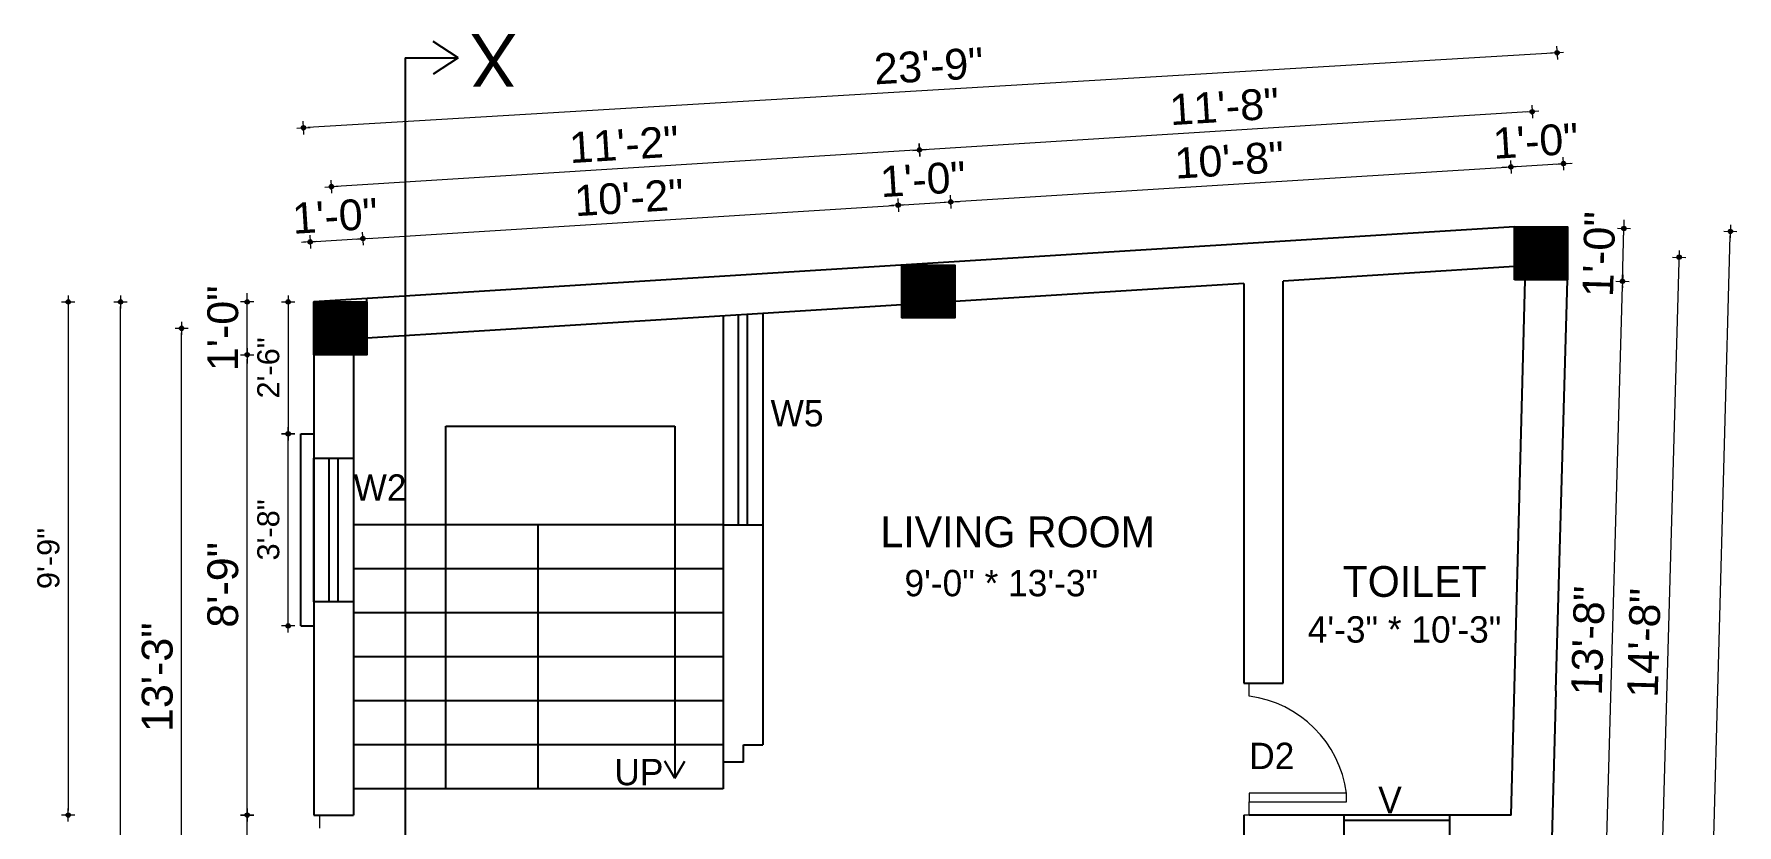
# Model space of a CAD drawing. Header units: inches. Extents: x 10143 to 33197, y -150 to 3760.
# Drawn here: x 21305.3 to 21692.2, y 1757.2 to 1937 of the extents above; entities that cross this region are included whole.
import ezdxf
from ezdxf.enums import TextEntityAlignment as Align

# ---------------------------------------------------------------- set-up
doc = ezdxf.new("R2010")
doc.units = ezdxf.units.IN
doc.header["$LTSCALE"] = 0.5
doc.header["$MEASUREMENT"] = 0
doc.header["$PDMODE"] = 66
for name, color, linetype, lineweight in [('0.13', 2, 'Continuous', 13), ('DW TEXT', 92, 'Continuous', 15), ('ELEVATION', 85, 'Continuous', 9), ('hatch', 9, 'Continuous', 0), ('Toilet', 7, 'Continuous', 25)]:
    doc.layers.add(name, color=color, linetype=linetype, lineweight=lineweight)
doc.styles.add('CEN', font='GOTHIC.TTF')
doc.styles.get("Standard").update_dxf_attribs({"font": 'arial.ttf'})
doc.dimstyles.new('S8', dxfattribs={"dimtxt": 5, "dimasz": 1, "dimexe": 6, "dimexo": 18, "dimgap": 1.9375, "dimtad": 1, "dimdec": 0, "dimzin": 3, "dimdsep": 46, "dimlunit": 4, "dimtxsty": 'Standard', "dimblk": 'dot 2', "dimcen": 12, "dimse1": 1, "dimse2": 1, "dimclrd": 1, "dimclre": 1, "dimclrt": 256, "dimadec": 0, "dimazin": 0, "dimtfac": 0.75, "dimtdec": 0, "dimtix": 1, "dimtmove": 1, "dimatfit": 3, "dimldrblk": 'DOT', "dimfxl": 1, "dimtolj": 1, "dimtzin": 0, "dimlwd": 9, "dimlwe": 9, "dimarcsym": 0})
pattern_1 = [(135, (21627.70309, -1856.22724), (-0.0883883476, -0.0883883476), [])]

# ---------------------------------------------------------------- blocks, each defined once
blk = doc.blocks.new('dot1')
at = {"layer": 'hatch'}
h = blk.add_hatch(color=256, dxfattribs=at)
edge = h.paths.add_edge_path()
edge.add_arc((0, 0), 1, 0, 360)
for p, q in [((3, 0), (-3, 0)), ((0, 3), (0, -3))]:
    blk.add_line(p, q, dxfattribs=at)
blk.add_circle((0, 0), 1, dxfattribs=at)
blk = doc.blocks.new('dot 2')
at = {"layer": 'hatch', "xscale": 0.5, "yscale": 0.5, "zscale": 0.5}
blk.add_blockref('dot1', (0, 0), dxfattribs=at)
blk = doc.blocks.new('*D1462')
at = {"layer": 'Defpoints', "color": 0, "transparency": 16777216}
for p in [(21353.69, 1759.41), (21368.85, 1759.41), (21368.85, 1717.41)]:
    blk.add_point(p, dxfattribs=at)
at = {"layer": 'Toilet', "color": 1, "lineweight": 9, "transparency": 16777216}
blk.add_line((21353.69, 1718.41), (21353.69, 1758.41), dxfattribs=at)
for p, rotation in [((21353.69, 1759.41), 90), ((21353.69, 1717.41), 270)]:
    blk.add_blockref('dot 2', p, dxfattribs=dict(at, rotation=rotation))
at = {"layer": 'Toilet', "transparency": 16777216, "insert": (21348.17, 1738.41), "char_height": 7, "attachment_point": 5, "rotation": 90}
blk.add_mtext('\\A1;3\'-6"', dxfattribs=at)
blk = doc.blocks.new('_Dot')
at = {"color": 0, "linetype": 'ByBlock', "lineweight": -2}
blk.add_line((-0.5, 0), (-1, 0), dxfattribs=at)
at = {"color": 0, "linetype": 'ByBlock', "const_width": 0.5}
blk.add_lwpolyline([(-0.25, 0, 1), (0.25, 0, 1)], format="xyb", close=True, dxfattribs=at)
blk = doc.blocks.new('*D1463')
at = {"layer": 'Defpoints', "color": 0, "transparency": 16777216}
for p in [(21353.69, 1864.09), (21368.85, 1864.09), (21368.85, 1759.41)]:
    blk.add_point(p, dxfattribs=at)
at = {"layer": 'Toilet', "color": 1, "lineweight": 9, "transparency": 16777216}
blk.add_line((21353.69, 1760.41), (21353.69, 1863.09), dxfattribs=at)
for p, rotation in [((21353.69, 1864.09), 90), ((21353.69, 1759.41), 270)]:
    blk.add_blockref('dot 2', p, dxfattribs=dict(at, rotation=rotation))
at = {"layer": 'Toilet', "transparency": 16777216, "insert": (21348.18, 1811.75), "char_height": 7, "attachment_point": 5, "rotation": 90}
blk.add_mtext('\\A1;8\'-9"', dxfattribs=at)
blk = doc.blocks.new('*D1464')
at = {"layer": 'Defpoints', "color": 0, "transparency": 16777216}
for p in [(21353.69, 1876.09), (21368.85, 1876.09), (21368.85, 1864.09)]:
    blk.add_point(p, dxfattribs=at)
at = {"layer": 'Toilet', "color": 1, "lineweight": 9, "transparency": 16777216}
for p, q in [((21353.69, 1877.09), (21353.69, 1878.09)), ((21353.69, 1864.09), (21353.69, 1876.09)), ((21353.69, 1863.09), (21353.69, 1862.09))]:
    blk.add_line(p, q, dxfattribs=at)
for p, rotation in [((21353.69, 1876.09), 270), ((21353.69, 1864.09), 90)]:
    blk.add_blockref('dot 2', p, dxfattribs=dict(at, rotation=rotation))
at = {"layer": 'Toilet', "transparency": 16777216, "insert": (21348.18, 1870.09), "char_height": 7, "attachment_point": 5, "rotation": 90}
blk.add_mtext('\\A1;1\'-0"', dxfattribs=at)
blk = doc.blocks.new('*D1466')
at = {"layer": 'Defpoints', "color": 0, "transparency": 16777216}
for p in [(21338.79, 1870.09), (21374.85, 1870.09), (21374.85, 1711.41)]:
    blk.add_point(p, dxfattribs=at)
at = {"layer": 'Toilet', "color": 1, "lineweight": 9, "transparency": 16777216}
blk.add_line((21338.79, 1712.41), (21338.79, 1869.09), dxfattribs=at)
for p, rotation in [((21338.79, 1870.09), 90), ((21338.79, 1711.41), 270)]:
    blk.add_blockref('dot 2', p, dxfattribs=dict(at, rotation=rotation))
at = {"layer": 'Toilet', "transparency": 16777216, "insert": (21333.28, 1790.75), "char_height": 7, "attachment_point": 5, "rotation": 90}
blk.add_mtext('\\A1;13\'-3"', dxfattribs=at)
blk = doc.blocks.new('*D1477')
at = {"layer": 'Defpoints', "color": 0, "transparency": 16777216}
for p in [(21647.73, 1887.14), (21679.11, 1886.26), (21642.8, 1711.41)]:
    blk.add_point(p, dxfattribs=at)
at = {"layer": 'Toilet', "color": 1, "lineweight": 9, "transparency": 16777216}
blk.add_line((21674.21, 1711.53), (21679.08, 1885.26), dxfattribs=at)
for p, rotation in [((21679.11, 1886.26), 88.3940478382136), ((21674.18, 1710.53), 268.3940478382136)]:
    blk.add_blockref('dot 2', p, dxfattribs=dict(at, rotation=rotation))
at = {"layer": 'Toilet', "transparency": 16777216, "insert": (21671.14, 1798.55), "char_height": 7, "attachment_point": 5, "rotation": 88.394}
blk.add_mtext('\\A1;14\'-8"', dxfattribs=at)
blk = doc.blocks.new('*D1480')
at = {"layer": 'Defpoints', "color": 0, "transparency": 16777216}
for p in [(21653.73, 1881.14), (21666.24, 1880.79), (21648.8, 1717.41)]:
    blk.add_point(p, dxfattribs=at)
at = {"layer": 'Toilet', "color": 1, "lineweight": 9, "transparency": 16777216}
blk.add_line((21661.68, 1718.05), (21666.21, 1879.79), dxfattribs=at)
for p, rotation in [((21666.24, 1880.79), 88.3940478382136), ((21661.65, 1717.05), 268.3940478382136)]:
    blk.add_blockref('dot 2', p, dxfattribs=dict(at, rotation=rotation))
at = {"layer": 'Toilet', "transparency": 16777216, "insert": (21658.43, 1799.07), "char_height": 7, "attachment_point": 5, "rotation": 88.394}
blk.add_mtext('\\A1;13\'-8"', dxfattribs=at)
blk = doc.blocks.new('*D1481')
at = {"layer": 'Defpoints', "color": 0, "transparency": 16777216}
for p in [(21653.73, 1893.14), (21666.57, 1892.78), (21653.73, 1881.14)]:
    blk.add_point(p, dxfattribs=at)
at = {"layer": 'Toilet', "color": 1, "lineweight": 9, "transparency": 16777216}
for p, q in [((21666.24, 1880.79), (21666.57, 1892.78)), ((21666.6, 1893.78), (21666.63, 1894.78)), ((21666.21, 1879.79), (21666.18, 1878.79))]:
    blk.add_line(p, q, dxfattribs=at)
for p, rotation in [((21666.57, 1892.78), 268.3940478382136), ((21666.24, 1880.79), 88.39404783821358)]:
    blk.add_blockref('dot 2', p, dxfattribs=dict(at, rotation=rotation))
at = {"layer": 'Toilet', "transparency": 16777216, "insert": (21660.9, 1886.94), "char_height": 7, "attachment_point": 5, "rotation": 88.394}
blk.add_mtext('\\A1;1\'-0"', dxfattribs=at)
blk = doc.blocks.new('*D1482')
at = {"layer": 'Defpoints', "color": 0, "transparency": 16777216}
for p in [(21653.73, 1893.14), (21690.75, 1892.14), (21644.75, 1561.05)]:
    blk.add_point(p, dxfattribs=at)
at = {"layer": 'Toilet', "color": 1, "lineweight": 9, "transparency": 16777216}
blk.add_line((21681.8, 1561.04), (21690.72, 1891.14), dxfattribs=at)
for p, rotation in [((21690.75, 1892.14), 88.45204859075596), ((21681.77, 1560.04), 268.452048590756)]:
    blk.add_blockref('dot 2', p, dxfattribs=dict(at, rotation=rotation))
at = {"layer": 'Toilet', "transparency": 16777216, "insert": (21680.75, 1726.24), "char_height": 7, "attachment_point": 5, "rotation": 88.452}
blk.add_mtext('\\A1;27\'-8"', dxfattribs=at)
blk = doc.blocks.new('*D1483')
at = {"layer": 'Defpoints', "color": 0, "transparency": 16777216}
for p in [(21380, 1890.49), (21368.85, 1876.09), (21380.85, 1876.84)]:
    blk.add_point(p, dxfattribs=at)
at = {"layer": 'Toilet', "color": 1, "lineweight": 9, "transparency": 16777216}
for p, q in [((21367, 1889.68), (21366, 1889.62)), ((21368, 1889.74), (21380, 1890.49)), ((21381, 1890.55), (21382, 1890.61))]:
    blk.add_line(p, q, dxfattribs=at)
for p, rotation in [((21368, 1889.74), 3.575827605927389), ((21380, 1890.49), 183.5758276059273)]:
    blk.add_blockref('dot 2', p, dxfattribs=dict(at, rotation=rotation))
at = {"layer": 'Toilet', "transparency": 16777216, "insert": (21373.66, 1895.62), "char_height": 7, "attachment_point": 5, "rotation": 3.5758}
blk.add_mtext('\\A1;1\'-0"', dxfattribs=at)
blk = doc.blocks.new('*D1484')
at = {"layer": 'Defpoints', "color": 0, "transparency": 16777216}
for p in [(21501.62, 1898.09), (21502.48, 1884.44), (21380.85, 1876.84)]:
    blk.add_point(p, dxfattribs=at)
at = {"layer": 'Toilet', "color": 1, "lineweight": 9, "transparency": 16777216}
blk.add_line((21381, 1890.55), (21500.62, 1898.03), dxfattribs=at)
for p, rotation in [((21501.62, 1898.09), 3.575827605925177), ((21380, 1890.49), 183.5758276059252)]:
    blk.add_blockref('dot 2', p, dxfattribs=dict(at, rotation=rotation))
at = {"layer": 'Toilet', "transparency": 16777216, "insert": (21440.47, 1899.79), "char_height": 7, "attachment_point": 5, "rotation": 3.5758}
blk.add_mtext('\\A1;10\'-2"', dxfattribs=at)
blk = doc.blocks.new('*D1485')
at = {"layer": 'Defpoints', "color": 0, "transparency": 16777216}
for p in [(21513.58, 1898.84), (21502.48, 1884.44), (21514.48, 1884.44)]:
    blk.add_point(p, dxfattribs=at)
at = {"layer": 'Toilet', "color": 1, "lineweight": 9, "transparency": 16777216}
for p, q in [((21500.62, 1898.03), (21499.63, 1897.97)), ((21501.62, 1898.09), (21513.58, 1898.84)), ((21514.57, 1898.9), (21515.57, 1898.96))]:
    blk.add_line(p, q, dxfattribs=at)
for p, rotation in [((21513.58, 1898.84), 183.5758276059252), ((21501.62, 1898.09), 3.575827605925151)]:
    blk.add_blockref('dot 2', p, dxfattribs=dict(at, rotation=rotation))
at = {"layer": 'Toilet', "transparency": 16777216, "insert": (21507.26, 1903.96), "char_height": 7, "attachment_point": 5, "rotation": 3.5758}
blk.add_mtext('\\A1;1\'-0"', dxfattribs=at)
blk = doc.blocks.new('*D1486')
at = {"layer": 'Defpoints', "color": 0, "transparency": 16777216}
for p in [(21640.88, 1906.79), (21641.73, 1893.14), (21514.48, 1884.44)]:
    blk.add_point(p, dxfattribs=at)
at = {"layer": 'Toilet', "color": 1, "lineweight": 9, "transparency": 16777216}
blk.add_line((21514.57, 1898.9), (21639.88, 1906.73), dxfattribs=at)
for p, rotation in [((21640.88, 1906.79), 3.575827605925177), ((21513.58, 1898.84), 183.5758276059252)]:
    blk.add_blockref('dot 2', p, dxfattribs=dict(at, rotation=rotation))
at = {"layer": 'Toilet', "transparency": 16777216, "insert": (21576.88, 1908.32), "char_height": 7, "attachment_point": 5, "rotation": 3.5758}
blk.add_mtext('\\A1;10\'-8"', dxfattribs=at)
blk = doc.blocks.new('*D1487')
at = {"layer": 'Defpoints', "color": 0, "transparency": 16777216}
for p in [(21652.83, 1907.54), (21641.73, 1893.14), (21653.73, 1893.14)]:
    blk.add_point(p, dxfattribs=at)
at = {"layer": 'Toilet', "color": 1, "lineweight": 9, "transparency": 16777216}
for p, q in [((21639.88, 1906.73), (21638.88, 1906.67)), ((21640.88, 1906.79), (21652.83, 1907.54)), ((21653.83, 1907.6), (21654.83, 1907.66))]:
    blk.add_line(p, q, dxfattribs=at)
for p, rotation in [((21640.88, 1906.79), 3.575827605925151), ((21652.83, 1907.54), 183.5758276059252)]:
    blk.add_blockref('dot 2', p, dxfattribs=dict(at, rotation=rotation))
at = {"layer": 'Toilet', "transparency": 16777216, "insert": (21646.51, 1912.67), "char_height": 7, "attachment_point": 5, "rotation": 3.5758}
blk.add_mtext('\\A1;1\'-0"', dxfattribs=at)
blk = doc.blocks.new('*D1488')
at = {"layer": 'Defpoints', "color": 0, "transparency": 16777216}
for p in [(21506.46, 1910.65), (21647.73, 1887.14), (21508.48, 1878.44)]:
    blk.add_point(p, dxfattribs=at)
at = {"layer": 'Toilet', "color": 1, "lineweight": 9, "transparency": 16777216}
blk.add_line((21644.72, 1919.29), (21507.46, 1910.71), dxfattribs=at)
for p, rotation in [((21645.72, 1919.35), 3.575843646370442), ((21506.46, 1910.65), 183.5758436463704)]:
    blk.add_blockref('dot 2', p, dxfattribs=dict(at, rotation=rotation))
at = {"layer": 'Toilet', "transparency": 16777216, "insert": (21575.75, 1920.5), "char_height": 7, "attachment_point": 5, "rotation": 3.5758}
blk.add_mtext('\\A1;11\'-8"', dxfattribs=at)
blk = doc.blocks.new('*D1489')
at = {"layer": 'Defpoints', "color": 0, "transparency": 16777216}
for p in [(21372.84, 1902.3), (21508.48, 1878.44), (21374.85, 1870.09)]:
    blk.add_point(p, dxfattribs=at)
at = {"layer": 'Toilet', "color": 1, "lineweight": 9, "transparency": 16777216}
blk.add_line((21505.46, 1910.59), (21373.84, 1902.36), dxfattribs=at)
for p, rotation in [((21506.46, 1910.65), 3.575843646351178), ((21372.84, 1902.3), 183.5758436463512)]:
    blk.add_blockref('dot 2', p, dxfattribs=dict(at, rotation=rotation))
at = {"layer": 'Toilet', "transparency": 16777216, "insert": (21439.31, 1911.92), "char_height": 7, "attachment_point": 5, "rotation": 3.5758}
blk.add_mtext('\\A1;11\'-2"', dxfattribs=at)
blk = doc.blocks.new('*D1490')
at = {"layer": 'Defpoints', "color": 0, "transparency": 16777216}
for p in [(21366.48, 1915.7), (21653.73, 1893.14), (21368.85, 1876.09)]:
    blk.add_point(p, dxfattribs=at)
at = {"layer": 'Toilet', "color": 1, "lineweight": 9, "transparency": 16777216}
blk.add_line((21650.36, 1932.69), (21367.48, 1915.76), dxfattribs=at)
for p, rotation in [((21651.36, 1932.75), 3.425574687814992), ((21366.48, 1915.7), 183.425574687815)]:
    blk.add_blockref('dot 2', p, dxfattribs=dict(at, rotation=rotation))
at = {"layer": 'Toilet', "transparency": 16777216, "insert": (21508.59, 1929.73), "char_height": 7, "attachment_point": 5, "rotation": 3.4256}
blk.add_mtext('\\A1;23\'-9"', dxfattribs=at)
blk = doc.blocks.new('*D1569')
at = {"layer": 'Defpoints', "color": 0, "transparency": 16777216}
for p in [(21368.85, 1876.09), (21363, 1846.09), (21368.85, 1846.09)]:
    blk.add_point(p, dxfattribs=at)
at = {"layer": 'Toilet', "color": 1, "lineweight": 9, "transparency": 16777216}
blk.add_line((21363, 1875.09), (21363, 1847.09), dxfattribs=at)
for p, rotation in [((21363, 1876.09), 90), ((21363, 1846.09), 270)]:
    blk.add_blockref('dot 2', p, dxfattribs=dict(at, rotation=rotation))
at = {"layer": 'Toilet', "transparency": 16777216, "insert": (21358.51, 1861.09), "char_height": 5, "attachment_point": 5, "rotation": 90}
blk.add_mtext('\\A1;2\'-6"', dxfattribs=at)
blk = doc.blocks.new('*D1570')
at = {"layer": 'Defpoints', "color": 0, "transparency": 16777216}
for p in [(21363, 1846.09), (21365.85, 1846.09), (21365.85, 1802.41)]:
    blk.add_point(p, dxfattribs=at)
at = {"layer": 'Toilet', "color": 1, "lineweight": 9, "transparency": 16777216}
blk.add_line((21363, 1803.41), (21363, 1845.09), dxfattribs=at)
for p, rotation in [((21363, 1846.09), 90), ((21363, 1802.41), 270)]:
    blk.add_blockref('dot 2', p, dxfattribs=dict(at, rotation=rotation))
at = {"layer": 'Toilet', "transparency": 16777216, "insert": (21358.51, 1824.25), "char_height": 5, "attachment_point": 5, "rotation": 90}
blk.add_mtext('\\A1;3\'-8"', dxfattribs=at)
blk = doc.blocks.new('*D1571')
at = {"layer": 'Defpoints', "color": 0, "transparency": 16777216}
for p in [(21368.85, 1876.09), (21313.02, 1759.41), (21368.85, 1759.41)]:
    blk.add_point(p, dxfattribs=at)
at = {"layer": 'Toilet', "color": 1, "lineweight": 9, "transparency": 16777216}
blk.add_line((21313.02, 1875.09), (21313.02, 1760.41), dxfattribs=at)
for p, rotation in [((21313.02, 1876.09), 90), ((21313.02, 1759.41), 270)]:
    blk.add_blockref('dot 2', p, dxfattribs=dict(at, rotation=rotation))
at = {"layer": 'Toilet', "transparency": 16777216, "insert": (21308.53, 1817.75), "char_height": 5, "attachment_point": 5, "rotation": 90}
blk.add_mtext('\\A1;9\'-9"', dxfattribs=at)

msp = doc.modelspace()

# ---------------------------------------------------------------- hatches: boundary and pattern name
at = {"layer": 'Toilet'}
h = msp.add_hatch(dxfattribs=at)
h.set_pattern_fill('ANSI31', color=256, angle=90)
h.set_pattern_definition(pattern_1)
h.paths.add_polyline_path([(21653.73, 1893.14), (21641.73, 1893.14), (21641.73, 1893.14), (21641.73, 1881.14), (21653.73, 1881.14)])
h = msp.add_hatch(dxfattribs=at)
h.set_pattern_fill('ANSI31', color=256, angle=90)
h.set_pattern_definition(pattern_1)
h.paths.add_polyline_path([(21380.85, 1541.92), (21368.85, 1541.92), (21368.85, 1529.92), (21380.85, 1529.92)])
h.paths.add_polyline_path([(21380.85, 1717.41), (21368.85, 1717.41), (21368.85, 1705.41), (21380.85, 1705.41)])
h.paths.add_polyline_path([(21380.85, 1876.09), (21368.85, 1876.09), (21368.85, 1864.09), (21380.85, 1864.09)])
h.paths.add_polyline_path([(21514.48, 1884.44), (21502.48, 1884.44), (21502.48, 1872.44), (21514.48, 1872.44)])
h.paths.add_polyline_path([(21648.8, 1717.41), (21636.8, 1717.41), (21636.8, 1705.41), (21648.8, 1705.41)])
h.paths.add_polyline_path([(21632.75, 1561.05), (21644.75, 1561.05), (21644.75, 1573.05), (21632.75, 1573.05)])
h.paths.add_polyline_path([(21514.48, 1557.68), (21502.48, 1557.68), (21502.48, 1545.68), (21514.48, 1545.68)])
h.paths.add_polyline_path([(21502.48, 1705.41), (21514.48, 1705.41), (21514.48, 1717.41), (21502.48, 1717.41)])

# ---------------------------------------------------------------- linework, layer by layer
at = {"layer": '0.13', "color": 0, "ltscale": 0.5}
for p, q in [((21584.15, 1789.41), (21580.15, 1789.41)), ((21372.85, 1759.41), (21368.85, 1759.41)), ((21584.15, 1759.41), (21580.15, 1759.41))]:
    msp.add_line(p, q, dxfattribs=at)
at = {"layer": 'ELEVATION', "color": 146, "ltscale": 0.25, "true_color": 0x105689}
for p, q in [((21581.39, 1786.41), (21581.39, 1789.41)), ((21603.48, 1764.41), (21581.39, 1764.41)), ((21581.39, 1764.41), (21581.39, 1762.41)), ((21581.39, 1759.41), (21581.39, 1762.41)), ((21581.39, 1762.41), (21603.48, 1762.41)), ((21603.48, 1762.41), (21603.48, 1764.41)), ((21370.1, 1759.41), (21370.1, 1756.41))]:
    msp.add_line(p, q, dxfattribs=at)
msp.add_arc((21578.21, 1761.13), 25.48, 7.3965, 82.8417, dxfattribs=at)
at = {"layer": 'Toilet'}
for p, q in [((21401.61, 1931.58), (21395.94, 1935.28)), ((21389.61, 1931.58), (21389.61, 1472.54)), ((21389.61, 1931.58), (21401.61, 1931.58)), ((21401.61, 1931.58), (21395.94, 1927.88)), ((21641.73, 1893.14), (21368.85, 1876.09)), ((21641.73, 1884.12), (21589.15, 1880.84)), ((21589.15, 1789.41), (21589.15, 1880.84)), ((21640.94, 1759.41), (21644.12, 1881.14)), ((21651.11, 1787.68), (21653.73, 1881.14)), ((21580.15, 1880.28), (21514.48, 1876.17)), ((21580.15, 1880.28), (21580.15, 1789.41)), ((21368.85, 1876.09), (21368.85, 1759.41)), ((21380.85, 1876.09), (21380.85, 1876.84)), ((21502.48, 1875.42), (21380.85, 1867.82)), ((21465.35, 1825.41), (21465.35, 1873.07)), ((21467.35, 1825.41), (21467.35, 1873.26)), ((21470.85, 1873.45), (21470.85, 1775.41)), ((21461.85, 1872.88), (21461.85, 1765.41)), ((21377.85, 1864.09), (21377.85, 1759.41)), ((21365.85, 1802.41), (21365.85, 1846.09)), ((21365.85, 1846.09), (21368.85, 1846.09)), ((21398.85, 1765.41), (21398.85, 1847.83)), ((21398.85, 1847.83), (21450.85, 1847.83)), ((21450.85, 1847.83), (21450.85, 1767.8)), ((21368.85, 1807.91), (21368.85, 1840.59)), ((21368.85, 1840.59), (21377.85, 1840.59)), ((21372.35, 1807.91), (21372.35, 1840.59)), ((21374.35, 1807.91), (21374.35, 1840.59)), ((21419.85, 1825.41), (21377.85, 1825.41)), ((21419.85, 1765.41), (21419.85, 1825.41)), ((21461.85, 1825.41), (21419.85, 1825.41)), ((21419.85, 1765.41), (21419.85, 1825.41)), ((21461.85, 1825.41), (21470.85, 1825.41)), ((21419.85, 1815.41), (21377.85, 1815.41)), ((21461.85, 1815.41), (21419.85, 1815.41)), ((21377.85, 1807.91), (21368.85, 1807.91)), ((21419.85, 1805.41), (21377.85, 1805.41)), ((21461.85, 1805.41), (21419.85, 1805.41)), ((21365.85, 1802.41), (21368.85, 1802.41)), ((21419.85, 1795.41), (21377.85, 1795.41)), ((21461.85, 1795.41), (21419.85, 1795.41)), ((21580.15, 1789.41), (21589.15, 1789.41)), ((21419.85, 1785.41), (21377.85, 1785.41)), ((21461.85, 1785.41), (21419.85, 1785.41)), ((21651.11, 1787.68), (21649.43, 1727.68)), ((21419.85, 1775.41), (21377.85, 1775.41)), ((21461.85, 1775.41), (21419.85, 1775.41)), ((21466.48, 1775.41), (21470.85, 1775.41)), ((21466.48, 1771.41), (21466.48, 1775.41)), ((21450.85, 1767.8), (21448.6, 1771.68)), ((21450.85, 1767.8), (21453.11, 1771.68)), ((21466.48, 1771.41), (21461.85, 1771.41)), ((21419.85, 1765.41), (21377.85, 1765.41)), ((21461.85, 1765.41), (21419.85, 1765.41)), ((21368.85, 1759.41), (21377.85, 1759.41)), ((21580.15, 1759.41), (21580.15, 1717.41)), ((21640.94, 1759.41), (21581.39, 1759.41)), ((21602.99, 1754.91), (21602.99, 1759.41)), ((21626.99, 1758.16), (21602.99, 1758.16)), ((21626.99, 1754.91), (21626.99, 1759.41))]:
    msp.add_line(p, q, dxfattribs=at)
for points in [[(21641.73, 1881.14), (21641.73, 1893.14), (21653.73, 1893.14), (21653.73, 1881.14)], [(21502.48, 1872.44), (21502.48, 1884.44), (21514.48, 1884.44), (21514.48, 1872.44)], [(21368.85, 1864.09), (21368.85, 1876.09), (21380.85, 1876.09), (21380.85, 1864.09)]]:
    msp.add_lwpolyline(points, close=True, dxfattribs=at)

# ---------------------------------------------------------------- texts
at = {"layer": 'DW TEXT', "ltscale": 0.13, "style": 'CEN'}
msp.add_text('X', height=12, rotation=180, dxfattribs=at).set_placement((21409.66, 1931.01), align=Align.MIDDLE_CENTER)
for s, height, p in [('W5', 6, (21478.65, 1850.78)), ('W2', 6, (21383.87, 1833.88)), ('LIVING ROOM ', 7, (21530.08, 1823.82)), ('9\'-0" * 13\'-3"', 6, (21525.06, 1812.16)), ('TOILET', 7, (21619.01, 1812.53)), ('4\'-3" * 10\'-3"', 6, (21616.7, 1801.62)), ('D2', 6, (21586.54, 1772.86)), ('UP', 6, (21442.71, 1769.19)), ('V', 6, (21613.4, 1762.83))]:
    msp.add_text(s, height=height, dxfattribs=at).set_placement(p, align=Align.MIDDLE_CENTER)

# ---------------------------------------------------------------- dimensions: what is measured, and where the dimension line sits
at = {"layer": 'Toilet'}
for p1, p2, distance, picture, middle in [((21653.73, 1893.14), (21368.85, 1876.09), -39.68, '*D1490', (21508.59, 1929.73)), ((21647.73, 1887.14), (21508.48, 1878.44), -32.27, '*D1488', (21575.75, 1920.5)), ((21368.85, 1876.09), (21380.85, 1876.84), 13.68, '*D1483', (21373.66, 1895.62)), ((21644.75, 1561.05), (21653.73, 1893.14), -37.03, '*D1482', (21680.75, 1726.24))]:
    dim = msp.add_aligned_dim(p1=p1, p2=p2, distance=distance, dimstyle='S8', override={"dimtxt": 7, "dimfxl": 2, "dimfxlon": 1, "dimarcsym": 1}, dxfattribs=at)
    dim.commit()
    dim.dimension.update_dxf_attribs({"geometry": picture, "text_midpoint": middle})
for base, p1, p2, angle, override, picture, middle in [((21372.84, 1902.3), (21508.48, 1878.44), (21374.85, 1870.09), 3.5758, {"dimtxt": 7, "dimfxl": 2, "dimfxlon": 1, "dimarcsym": 1}, '*D1489', (21439.31, 1911.92)), ((21652.83, 1907.54), (21641.73, 1893.14), (21653.73, 1893.14), 183.5758, {"dimtxt": 7, "dimfxl": 2, "dimfxlon": 1, "dimarcsym": 1}, '*D1487', (21646.51, 1912.67)), ((21640.88, 1906.79), (21514.48, 1884.44), (21641.73, 1893.14), 183.5758, {"dimtxt": 7, "dimfxl": 2, "dimfxlon": 1, "dimarcsym": 1}, '*D1486', (21576.88, 1908.32)), ((21513.58, 1898.84), (21502.48, 1884.44), (21514.48, 1884.44), 183.5758, {"dimtxt": 7, "dimfxl": 2, "dimfxlon": 1, "dimarcsym": 1}, '*D1485', (21507.26, 1903.96)), ((21501.62, 1898.09), (21380.85, 1876.84), (21502.48, 1884.44), 183.5758, {"dimtxt": 7, "dimfxl": 2, "dimfxlon": 1, "dimarcsym": 1}, '*D1484', (21440.47, 1899.79)), ((21666.57, 1892.78), (21653.73, 1881.14), (21653.73, 1893.14), 268.394, {"dimtxt": 7, "dimfxl": 2, "dimfxlon": 1, "dimarcsym": 1}, '*D1481', (21660.9, 1886.94)), ((21679.11, 1886.26), (21642.8, 1711.41), (21647.73, 1887.14), 268.394, {"dimtxt": 7, "dimfxl": 2, "dimfxlon": 1, "dimarcsym": 1}, '*D1477', (21671.14, 1798.55)), ((21666.24, 1880.79), (21648.8, 1717.41), (21653.73, 1881.14), 268.394, {"dimtxt": 7, "dimfxl": 2, "dimfxlon": 1, "dimarcsym": 1}, '*D1480', (21658.43, 1799.07)), ((21313.02, 1759.41), (21368.85, 1876.09), (21368.85, 1759.41), 90, {"dimfxl": 2, "dimfxlon": 1, "dimarcsym": 1}, '*D1571', (21308.53, 1817.75)), ((21353.69, 1876.09), (21368.85, 1864.09), (21368.85, 1876.09), 90, {"dimtxt": 7, "dimfxl": 2, "dimfxlon": 1, "dimarcsym": 1}, '*D1464', (21348.18, 1870.09)), ((21363, 1846.09), (21368.85, 1876.09), (21368.85, 1846.09), 90, {"dimfxl": 2, "dimfxlon": 1, "dimarcsym": 1}, '*D1569', (21358.51, 1861.09)), ((21338.79, 1870.09), (21374.85, 1711.41), (21374.85, 1870.09), 90, {"dimtxt": 7, "dimfxl": 2, "dimfxlon": 1, "dimarcsym": 1}, '*D1466', (21333.28, 1790.75)), ((21353.69, 1864.09), (21368.85, 1759.41), (21368.85, 1864.09), 90, {"dimtxt": 7, "dimfxl": 2, "dimfxlon": 1, "dimarcsym": 1}, '*D1463', (21348.18, 1811.75)), ((21363, 1846.09), (21365.85, 1802.41), (21365.85, 1846.09), 90, {"dimfxl": 2, "dimfxlon": 1, "dimarcsym": 1}, '*D1570', (21358.51, 1824.25)), ((21353.69, 1759.41), (21368.85, 1717.41), (21368.85, 1759.41), 90, {"dimtxt": 7, "dimfxl": 2, "dimfxlon": 1, "dimarcsym": 1}, '*D1462', (21348.17, 1738.41))]:
    dim = msp.add_linear_dim(base=base, p1=p1, p2=p2, angle=angle, dimstyle='S8', override=override, dxfattribs=at)
    dim.commit()
    dim.dimension.update_dxf_attribs({"geometry": picture, "text_midpoint": middle})
msp.add_linear_dim(base=(21324.91, 1876.09), p1=(21368.85, 1529.92), p2=(21368.85, 1876.09), angle=90, dimstyle='S8', override={"dimtxt": 7, "dimfxl": 2, "dimfxlon": 1, "dimarcsym": 1}, dxfattribs=at).render()

doc.saveas('drawing.dxf')
